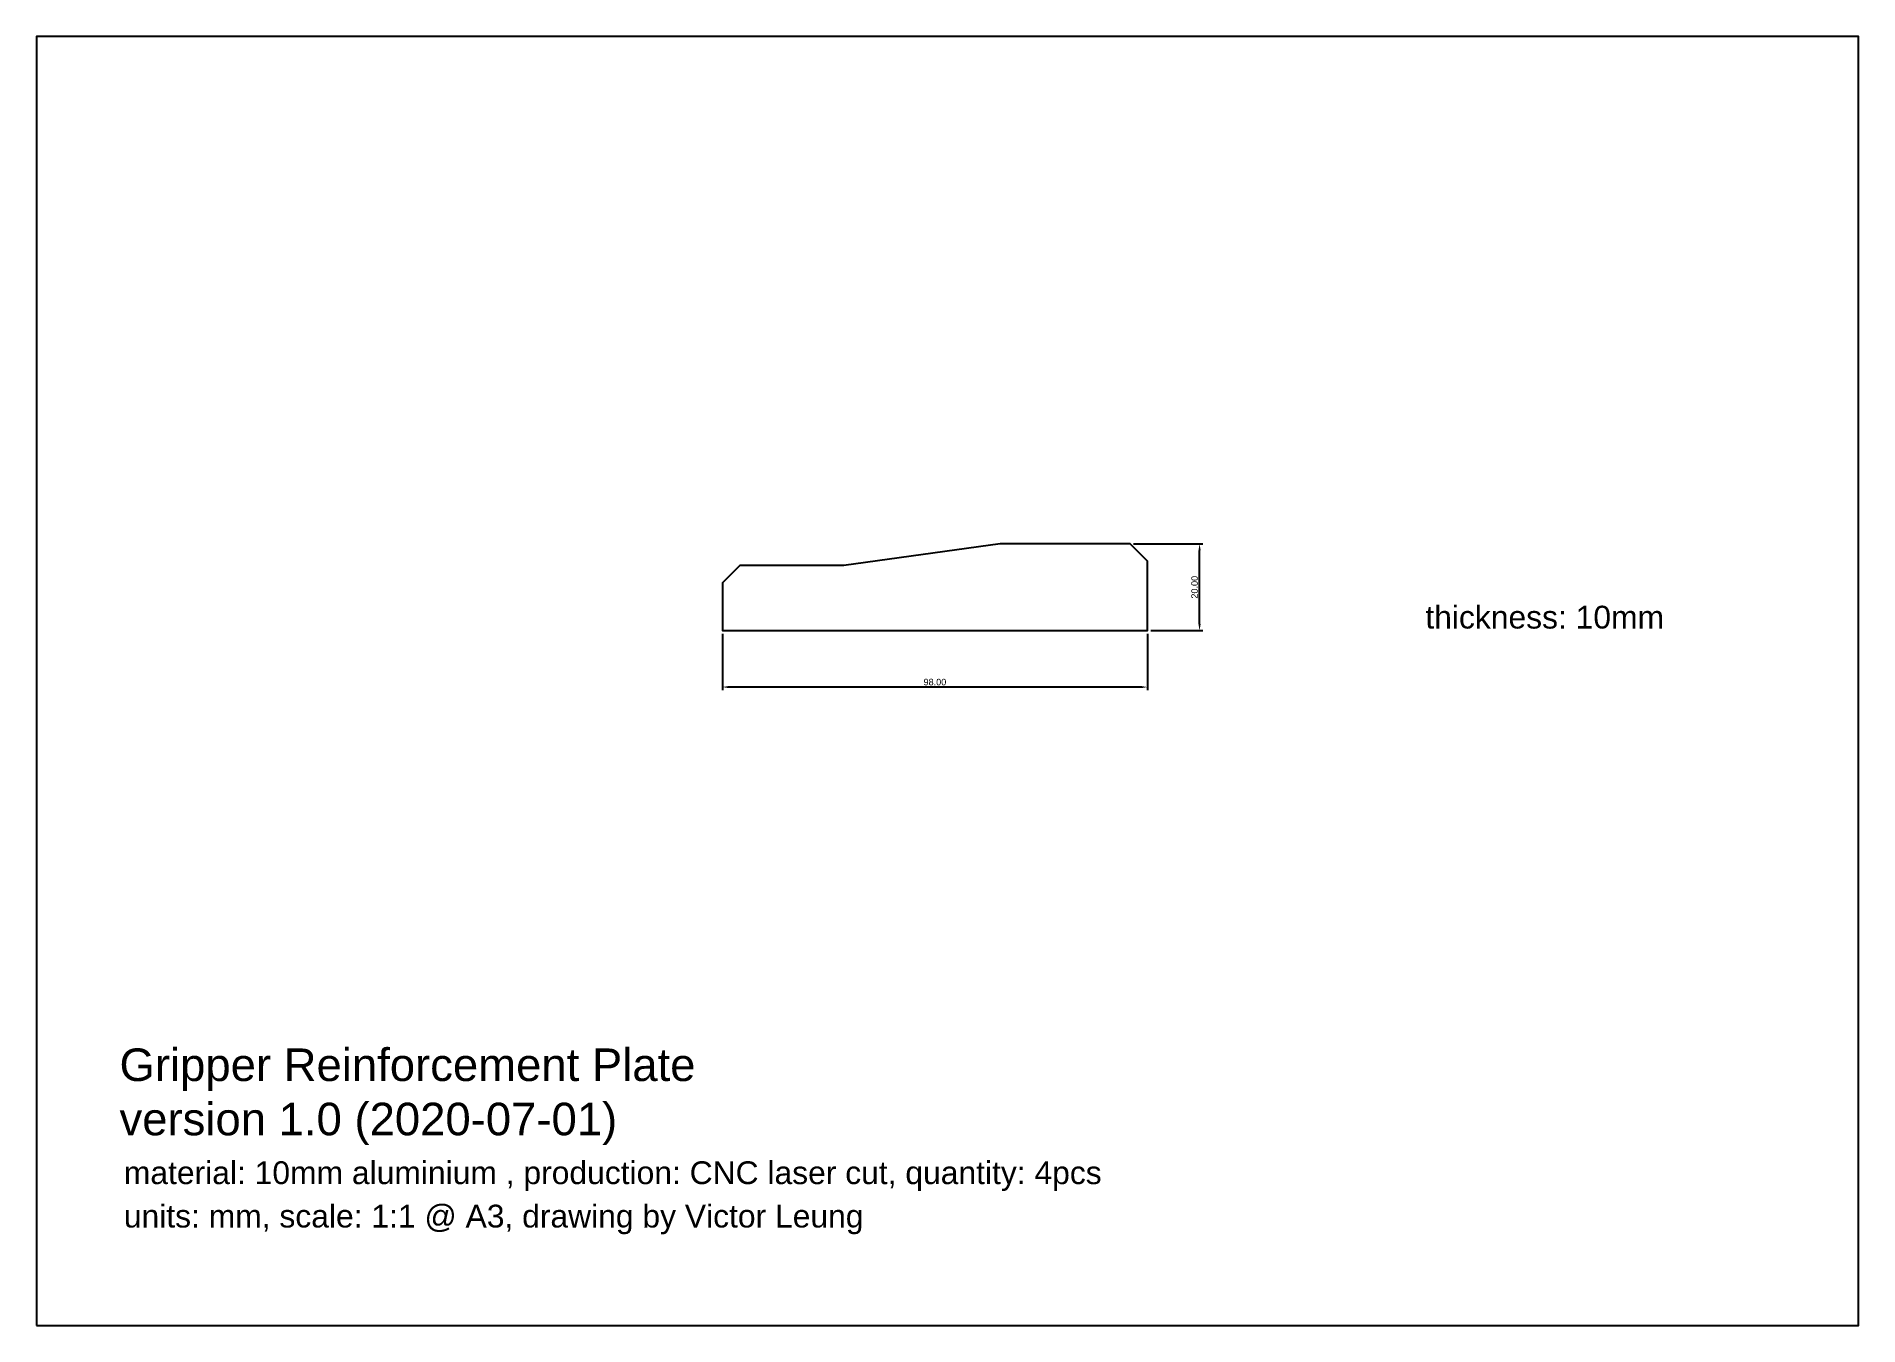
# Model space of a CAD drawing. Header units: millimetres. Extents: x 877 to 1297, y -1810 to -1513.
import ezdxf

# ---------------------------------------------------------------- set-up
doc = ezdxf.new("R2010")
doc.units = ezdxf.units.MM
doc.layers.add('Dim', color=18, linetype='Continuous', true_color=0x000000)
doc.layers.add('Drawings$Visible$Curves', color=18, linetype='Continuous', true_color=0x000000)
doc.styles.add('Arial Regular', font='')
doc.styles.get('Arial Regular').set_extended_font_data('Arial')
doc.dimstyles.new('Default', dxfattribs={"dimscale": 1.5, "dimtxt": 1, "dimasz": 1, "dimexe": 0.5, "dimexo": 0.5, "dimgap": 0.25, "dimtad": 1, "dimtoh": 1, "dimzin": 1, "dimdsep": 46, "dimtxsty": 'Arial Regular', "dimcen": 0.5, "dimazin": 1, "dimtfac": 1, "dimtdec": 4, "dimtix": 1, "dimtofl": 0, "dimtmove": 1, "dimatfit": 3, "dimfxl": 1, "dimtolj": 1, "dimtzin": 1, "dimarcsym": 0})

# ---------------------------------------------------------------- blocks, each defined once
blk = doc.blocks.new('*D1')
at = {"layer": 'Defpoints', "color": 0}
for p in [(1129.1, -1629.9), (1145.1, -1629.9), (1133.1, -1649.9)]:
    blk.add_point(p, dxfattribs=at)
at = {"layer": 'Dim', "color": 0, "lineweight": -2}
for p, q in [((1129.85, -1629.9), (1145.85, -1629.9)), ((1145.1, -1648.4), (1145.1, -1631.4)), ((1133.85, -1649.9), (1145.85, -1649.9))]:
    blk.add_line(p, q, dxfattribs=at)
at = {"layer": 'Dim', "color": 0}
for points in [[(1145.35, -1631.4), (1144.85, -1631.4), (1145.1, -1629.9)], [(1144.85, -1648.4), (1145.35, -1648.4), (1145.1, -1649.9)]]:
    blk.add_solid(points, dxfattribs=at)
at = {"layer": 'Dim', "color": 0, "insert": (1143.96, -1639.9), "char_height": 1.5, "attachment_point": 5, "rotation": 90, "style": 'Arial Regular'}
blk.add_mtext('\\A1;20.00', dxfattribs=at)
blk = doc.blocks.new('*D2')
at = {"layer": 'Defpoints', "color": 0}
for p in [(1035.1, -1649.9), (1133.1, -1649.9), (1035.1, -1662.9)]:
    blk.add_point(p, dxfattribs=at)
at = {"layer": 'Dim', "color": 0, "lineweight": -2}
for p, q in [((1035.1, -1650.65), (1035.1, -1663.65)), ((1133.1, -1650.65), (1133.1, -1663.65)), ((1131.6, -1662.9), (1036.6, -1662.9))]:
    blk.add_line(p, q, dxfattribs=at)
at = {"layer": 'Dim', "color": 0}
for points in [[(1036.6, -1662.65), (1036.6, -1663.15), (1035.1, -1662.9)], [(1131.6, -1663.15), (1131.6, -1662.65), (1133.1, -1662.9)]]:
    blk.add_solid(points, dxfattribs=at)
at = {"layer": 'Dim', "color": 0, "insert": (1084.1, -1661.76), "char_height": 1.5, "attachment_point": 5, "style": 'Arial Regular'}
blk.add_mtext('\\A1;98.00', dxfattribs=at)

msp = doc.modelspace()

# ---------------------------------------------------------------- linework, layer by layer
at = {"layer": 'Dim'}
msp.add_lwpolyline([(877, -1810), (1297, -1810), (1297, -1513), (877, -1513)], close=True, dxfattribs=at)
at = {"layer": 'Drawings$Visible$Curves', "lineweight": -3}
msp.add_lwpolyline([(1099.104, -1629.896), (1063.104, -1634.896), (1039.104, -1634.896), (1035.104, -1638.896), (1035.104, -1649.896), (1133.104, -1649.896), (1133.104, -1633.896), (1129.104, -1629.896)], close=True, dxfattribs=at)

# ---------------------------------------------------------------- texts
at = {"layer": 'Dim', "attachment_point": 1, "style": 'Arial Regular'}
for s, insert, char_height, width in [('thickness: 10mm', (1197.149, -1644.163), 5.25, 119.03804), ('{\\fArial;Gripper Reinforcement Plate}\\P{\\fArial;version 1.0 (2020-07-01)}', (896.149, -1746.163), 7.5, 278.2337), ('material: 10mm aluminium , production: CNC laser cut, quantity: 4pcs', (897.149, -1772.163), 5.25, 458.29076), ('units: mm, scale: 1:1 @ A3, drawing by Victor Leung', (897.149, -1782.163), 5.25, 348.72554)]:
    msp.add_mtext(s, dxfattribs=dict(at, insert=insert, char_height=char_height, width=width))

# ---------------------------------------------------------------- dimensions: what is measured, and where the dimension line sits
at = {"layer": 'Dim'}
dim = msp.add_linear_dim(base=(1145.104, -1629.896), p1=(1133.104, -1649.896), p2=(1129.104, -1629.896), angle=90, dimstyle='Default', override={"dimscale": 1.5, "dimtxt": 1, "dimasz": 1, "dimexe": 0.5, "dimexo": 0.5, "dimgap": 0.25, "dimtad": 1, "dimtih": 0, "dimtoh": 0, "dimdec": 2, "dimzin": 1, "dimtxsty": 'Arial Regular', "dimsah": 0, "dimcen": 0.5, "dimadec": 2, "dimazin": 1, "dimtix": 0, "dimtmove": 0, "dimtzin": 1}, dxfattribs=at)
dim.commit()
dim.dimension.update_dxf_attribs({"geometry": '*D1', "text_midpoint": (1143.963, -1639.896)})
dim = msp.add_linear_dim(base=(1035.104, -1662.896), p1=(1133.104, -1649.896), p2=(1035.104, -1649.896), dimstyle='Default', override={"dimscale": 1.5, "dimtxt": 1, "dimasz": 1, "dimexe": 0.5, "dimexo": 0.5, "dimgap": 0.25, "dimtad": 1, "dimtih": 0, "dimtoh": 0, "dimdec": 2, "dimzin": 1, "dimtxsty": 'Arial Regular', "dimsah": 0, "dimcen": 0.5, "dimadec": 2, "dimazin": 1, "dimtix": 0, "dimtmove": 0, "dimtzin": 1}, dxfattribs=at)
dim.commit()
dim.dimension.update_dxf_attribs({"geometry": '*D2', "text_midpoint": (1084.104, -1661.756)})

doc.saveas('drawing.dxf')
